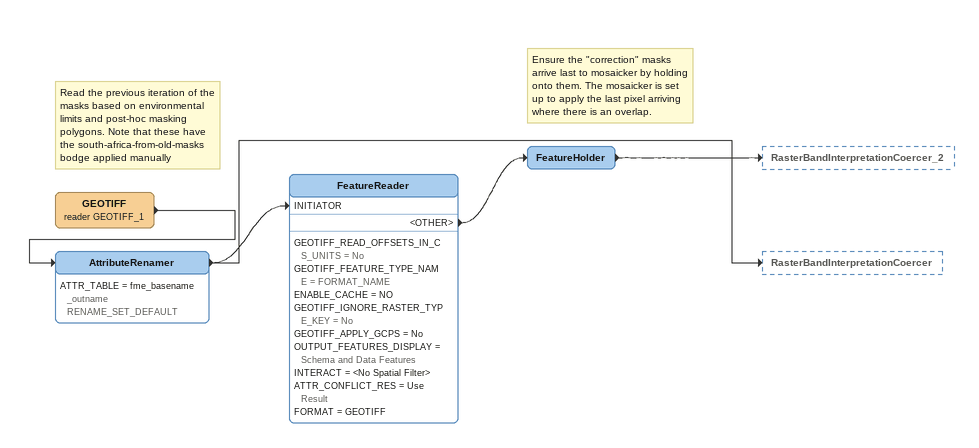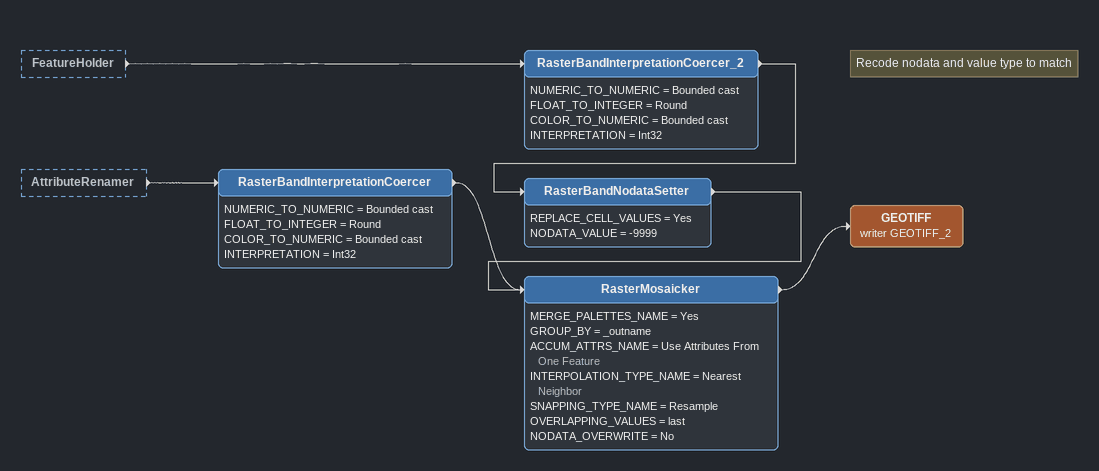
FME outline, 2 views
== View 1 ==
Note: Read the previous iteration of the masks based on environmental limits and post-hoc masking polygons. Note that these have the south-africa-from-old-masks bodge applied manually
GEOTIFF (reader GEOTIFF_1)
    -> AttributeRenamer
AttributeRenamer
    ATTR_TABLE = fme_basename _outname RENAME_SET_DEFAULT
    -> RasterBandInterpretationCoercer
    -> FeatureReader [INITIATOR]
FeatureReader
    GEOTIFF_READ_OFFSETS_IN_CS_UNITS = No
    GEOTIFF_FEATURE_TYPE_NAME = FORMAT_NAME
    ENABLE_CACHE = NO
    GEOTIFF_IGNORE_RASTER_TYPE_KEY = No
    GEOTIFF_APPLY_GCPS = No
    OUTPUT_FEATURES_DISPLAY = Schema and Data Features
    INTERACT = <No Spatial Filter>
    ATTR_CONFLICT_RES = Use Result
    FORMAT = GEOTIFF
    <OTHER> -> FeatureHolder
Note: Ensure the "correction" masks arrive last to mosaicker by holding onto them. The mosaicker is set up to apply the last pixel arriving where there is an overlap.
FeatureHolder
    -> RasterBandInterpretationCoercer_2

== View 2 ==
FeatureHolder [outside]
    -> RasterBandInterpretationCoercer_2
AttributeRenamer [outside]
    -> RasterBandInterpretationCoercer
Note: Recode nodata and value type to match
RasterBandInterpretationCoercer_2
    NUMERIC_TO_NUMERIC = Bounded cast
    FLOAT_TO_INTEGER = Round
    COLOR_TO_NUMERIC = Bounded cast
    INTERPRETATION = Int32
    -> RasterBandNodataSetter
RasterBandNodataSetter
    REPLACE_CELL_VALUES = Yes
    NODATA_VALUE = -9999
    -> RasterMosaicker
RasterBandInterpretationCoercer
    NUMERIC_TO_NUMERIC = Bounded cast
    FLOAT_TO_INTEGER = Round
    COLOR_TO_NUMERIC = Bounded cast
    INTERPRETATION = Int32
    -> RasterMosaicker
RasterMosaicker
    MERGE_PALETTES_NAME = Yes
    GROUP_BY = _outname
    ACCUM_ATTRS_NAME = Use Attributes From One Feature
    INTERPOLATION_TYPE_NAME = Nearest Neighbor
    SNAPPING_TYPE_NAME = Resample
    OVERLAPPING_VALUES = last
    NODATA_OVERWRITE = No
    -> GEOTIFF (writer GEOTIFF_2)
GEOTIFF (writer GEOTIFF_2)
